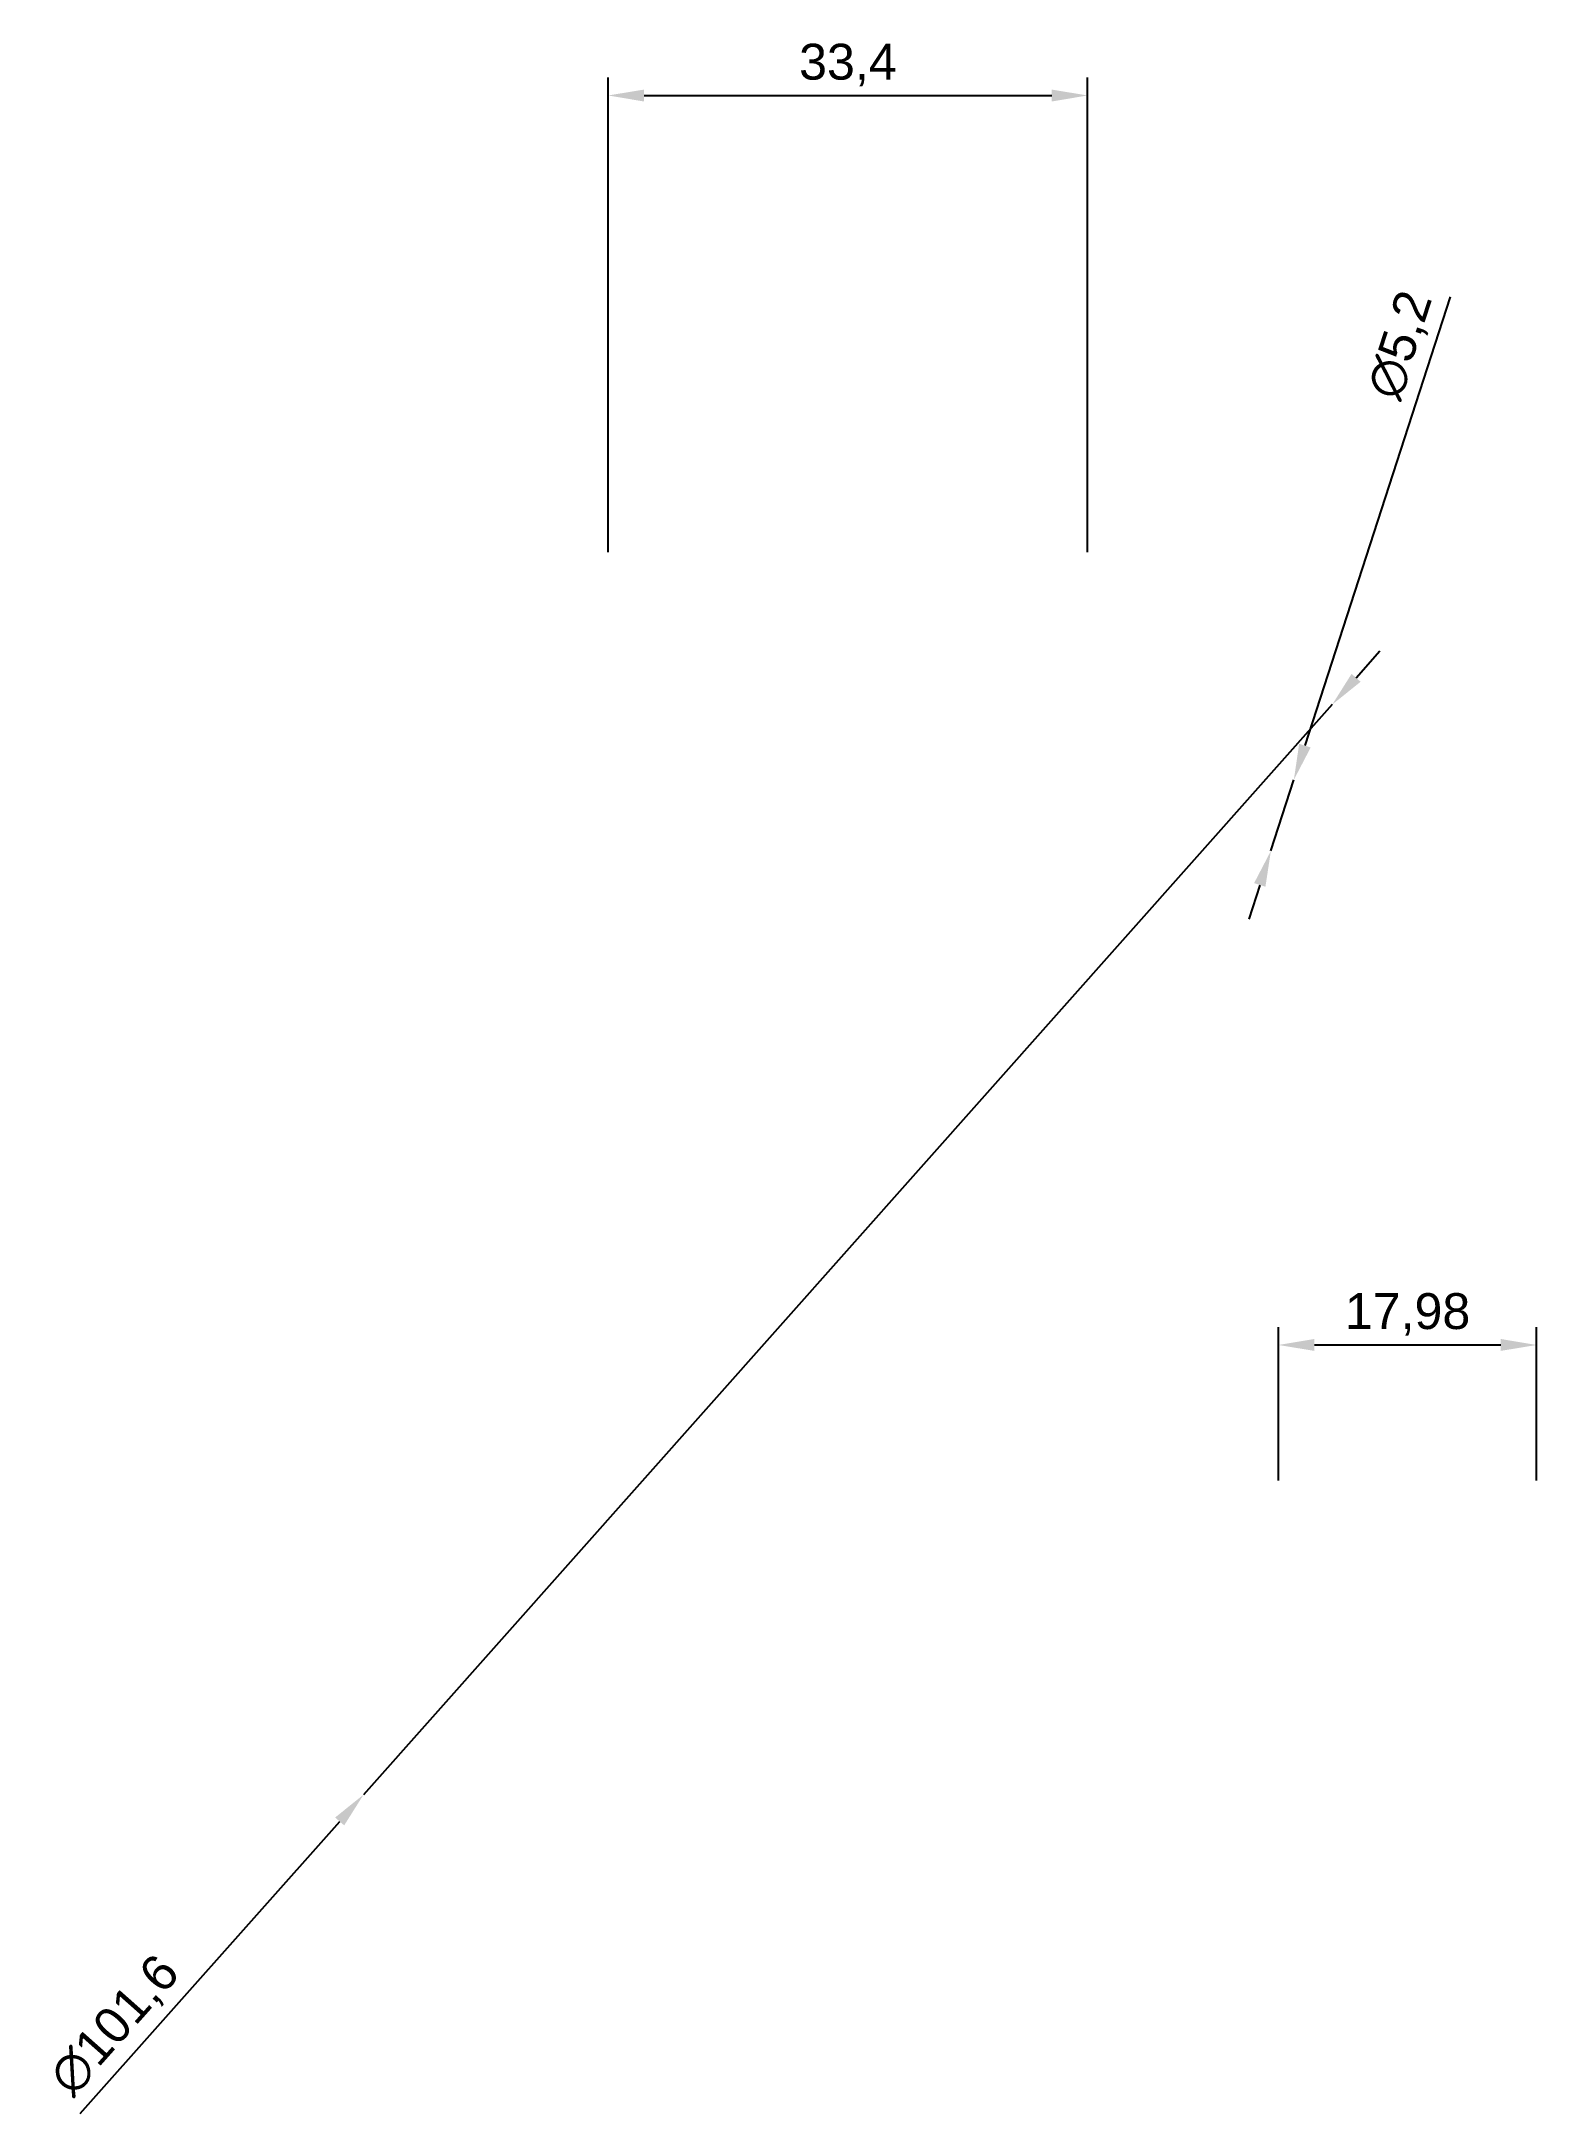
# Model space of a CAD drawing. Header units: millimetres. Extents: x 259 to 363, y -36 to 108.
import ezdxf

# ---------------------------------------------------------------- set-up
doc = ezdxf.new("R2010")
doc.units = ezdxf.units.MM
doc.styles.get("Standard").update_dxf_attribs({"font": 'arial.ttf'})
doc.dimstyles.new('ISO-25', dxfattribs={"dimtxt": 2.5, "dimasz": 2.5, "dimexe": 1.25, "dimexo": 0.625, "dimtad": 1, "dimtxsty": 'Standard', "dimcen": 2.5, "dimadec": 0, "dimazin": 0, "dimtfac": 1, "dimtmove": 0, "dimatfit": 3, "dimfxl": 1, "dimarcsym": 0})

# ---------------------------------------------------------------- blocks, each defined once
blk = doc.blocks.new('*D16')
at = {"color": 0, "lineweight": -2, "transparency": 16777216}
for p, q in [((298.49, 72.57), (298.49, 105.63)), ((331.89, 72.57), (331.89, 105.63)), ((300.99, 104.38), (329.39, 104.38))]:
    blk.add_line(p, q, dxfattribs=at)
at = {"color": 0, "transparency": 16777216}
for points in [[(300.99, 104.79), (300.99, 103.96), (298.49, 104.38)], [(329.39, 104.79), (329.39, 103.96), (331.89, 104.38)]]:
    blk.add_solid(points, dxfattribs=at)
at = {"layer": 'Defpoints', "color": 0, "transparency": 16777216}
for p in [(331.89, 104.38), (298.49, 71.94, -8.82), (331.89, 71.94, -8.82)]:
    blk.add_point(p, dxfattribs=at)
at = {"color": 0, "transparency": 16777216, "insert": (315.19, 106.5), "char_height": 2.5, "attachment_point": 5}
blk.add_mtext('33,4', dxfattribs=at)
blk = doc.blocks.new('*D17')
at = {"color": 0, "lineweight": -2, "transparency": 16777216}
for p, q in [((345.19, 7.89), (345.19, 18.57)), ((363.17, 7.89), (363.17, 18.57)), ((360.67, 17.32), (347.69, 17.32))]:
    blk.add_line(p, q, dxfattribs=at)
at = {"color": 0, "transparency": 16777216}
for points in [[(347.69, 17.74), (347.69, 16.91), (345.19, 17.32)], [(360.67, 17.74), (360.67, 16.91), (363.17, 17.32)]]:
    blk.add_solid(points, dxfattribs=at)
at = {"layer": 'Defpoints', "color": 0, "transparency": 16777216}
for p in [(345.19, 17.32), (345.19, 7.27, -8.82), (363.17, 7.27, -8.82)]:
    blk.add_point(p, dxfattribs=at)
at = {"color": 0, "transparency": 16777216, "insert": (354.18, 19.45), "char_height": 2.5, "attachment_point": 5}
blk.add_mtext('17,98', dxfattribs=at)
blk = doc.blocks.new('*D18')
at = {"color": 0, "lineweight": -2, "transparency": 16777216}
for p, q in [((357.15, 90.34), (347.03, 59.08)), ((344.66, 51.75), (346.26, 56.7)), ((343.89, 49.37), (343.12, 47))]:
    blk.add_line(p, q, dxfattribs=at)
at = {"color": 0, "transparency": 16777216}
for points in [[(346.63, 59.21), (347.43, 58.95), (346.26, 56.7)], [(343.49, 49.5), (344.28, 49.25), (344.66, 51.75)]]:
    blk.add_solid(points, dxfattribs=at)
at = {"layer": 'Defpoints', "color": 0, "transparency": 16777216}
for p in [(346.26, 56.7, -8.82), (344.66, 51.75, -8.82)]:
    blk.add_point(p, dxfattribs=at)
at = {"color": 0, "transparency": 16777216, "insert": (353.78, 86.96), "char_height": 2.5, "attachment_point": 5, "rotation": 72.0602}
blk.add_mtext('∅5,2', dxfattribs=at)
blk = doc.blocks.new('*D19')
at = {"color": 0, "lineweight": -2, "transparency": 16777216}
for p, q in [((350.6, 63.81), (352.26, 65.68)), ((348.93, 61.94), (281.45, -14.01)), ((261.7, -36.23), (279.79, -15.88))]:
    blk.add_line(p, q, dxfattribs=at)
at = {"color": 0, "transparency": 16777216}
for points in [[(350.28, 64.08), (350.91, 63.53), (348.93, 61.94)], [(279.47, -15.6), (280.1, -16.15), (281.45, -14.01)]]:
    blk.add_solid(points, dxfattribs=at)
at = {"layer": 'Defpoints', "color": 0, "transparency": 16777216}
for p in [(348.93, 61.94, -8.82), (281.45, -14.01, -8.82)]:
    blk.add_point(p, dxfattribs=at)
at = {"color": 0, "transparency": 16777216, "insert": (264.2, -30.15), "char_height": 2.5, "attachment_point": 5, "rotation": 48.3748}
blk.add_mtext('∅101,6', dxfattribs=at)

msp = doc.modelspace()

# ---------------------------------------------------------------- dimensions: what is measured, and where the dimension line sits
for base, p1, p2, picture, middle in [((331.89, 104.376), (298.49, 71.943, -8.815), (331.89, 71.943, -8.815), '*D16', (315.19, 106.504)), ((345.187, 17.323), (363.167, 7.266, -8.815), (345.187, 7.266, -8.815), '*D17', (354.177, 19.451))]:
    dim = msp.add_linear_dim(base=base, p1=p1, p2=p2, dimstyle='ISO-25')
    dim.commit()
    dim.dimension.update_dxf_attribs({"geometry": picture, "text_midpoint": middle})
for p1, p2, picture, middle in [((344.658, 51.752, -8.815), (346.26, 56.699, -8.815), '*D18', (355.842, 86.294)), ((348.934, 61.939, -8.815), (281.446, -14.007, -8.815), '*D19', (265.82, -31.592))]:
    dim = msp.add_diameter_dim_2p(p1=p1, p2=p2, dimstyle='ISO-25')
    dim.commit()
    dim.dimension.update_dxf_attribs({"geometry": picture, "text_midpoint": middle, "dimtype": 163})

doc.saveas('drawing.dxf')
